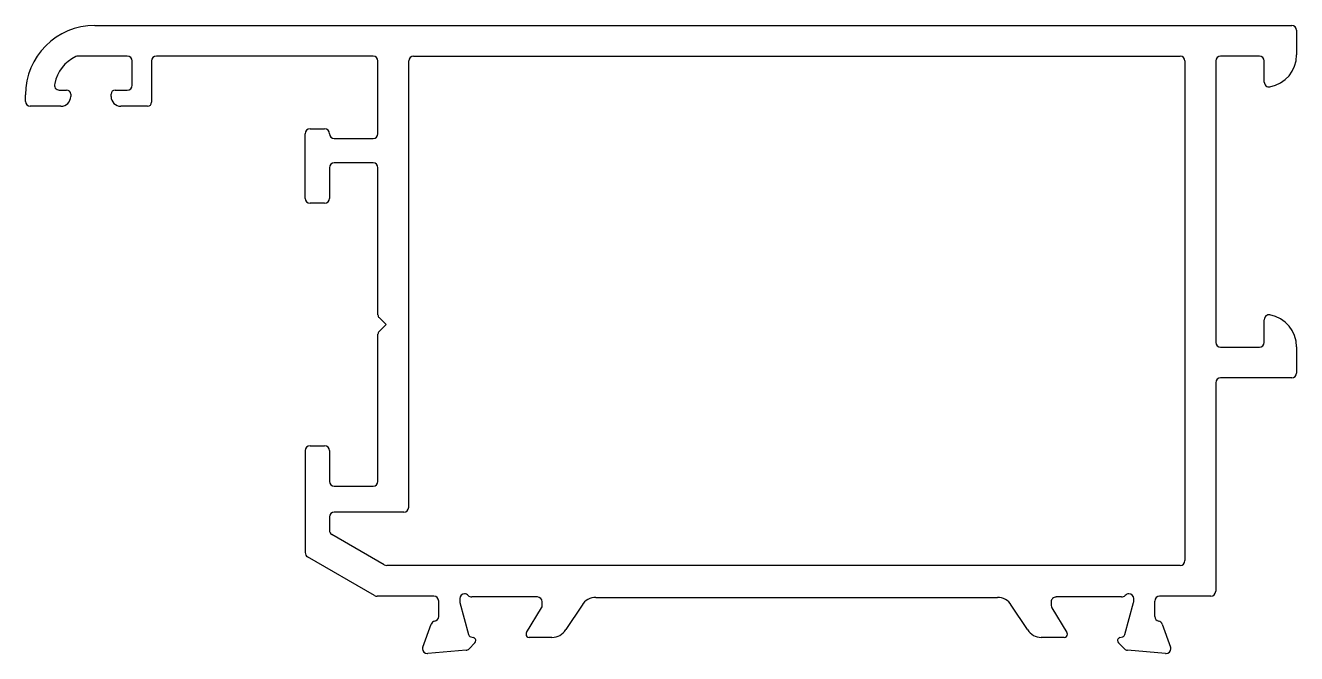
# Model space of a CAD drawing. Extents: x 498.6 to 577.2, y 652.5 to 691.4.
import ezdxf

# ---------------------------------------------------------------- set-up
doc = ezdxf.new("R2010")
doc.units = 0
doc.layers.get('0').update_dxf_attribs({"linetype": 'CONTINUOUS'})

msp = doc.modelspace()

# ---------------------------------------------------------------- linework, layer by layer
at = {"color": 0}
for p, q in [((502.918, 691.398), (576.918, 691.398)), ((577.218, 691.098), (577.218, 689.57)), ((504.918, 689.498), (501.871, 689.498)), ((520.118, 689.498), (506.718, 689.498)), ((522.618, 689.498), (570.018, 689.498)), ((574.918, 689.498), (572.518, 689.498)), ((505.218, 687.698), (505.218, 689.198)), ((506.418, 689.198), (506.418, 686.648)), ((520.418, 684.698), (520.418, 689.198)), ((522.318, 661.598), (522.318, 689.198)), ((570.318, 689.198), (570.318, 658.298)), ((572.218, 689.198), (572.218, 671.796)), ((575.218, 687.896), (575.218, 689.198)), ((498.618, 686.698), (498.618, 687.098)), ((500.712, 687.398), (501.168, 687.398)), ((501.418, 687.148), (501.418, 686.998)), ((503.918, 686.998), (503.918, 687.148)), ((504.168, 687.398), (504.918, 687.398)), ((500.818, 686.398), (498.918, 686.398)), ((506.168, 686.398), (504.518, 686.398)), ((515.918, 684.098), (515.918, 684.698)), ((516.218, 684.998), (517.118, 684.998)), ((515.918, 680.698), (515.918, 684.098)), ((517.718, 684.398), (520.118, 684.398)), ((517.418, 682.598), (517.418, 680.698)), ((520.118, 682.898), (517.718, 682.898)), ((520.418, 673.501), (520.418, 682.598)), ((517.118, 680.398), (516.218, 680.398)), ((520.918, 672.898), (520.492, 673.324)), ((520.492, 672.471), (520.918, 672.898)), ((575.218, 671.796), (575.218, 673.198)), ((520.418, 663.198), (520.418, 672.294)), ((572.518, 671.496), (574.918, 671.496)), ((577.218, 671.524), (577.218, 669.898)), ((572.218, 669.298), (572.218, 656.398)), ((576.918, 669.598), (572.518, 669.598)), ((515.918, 665.098), (515.918, 658.79)), ((516.218, 665.398), (517.118, 665.398)), ((517.418, 665.098), (517.418, 663.198)), ((517.718, 662.898), (520.118, 662.898)), ((522.018, 661.298), (517.718, 661.298)), ((517.418, 660.998), (517.418, 660.168)), ((520.808, 658.038), (517.568, 659.908)), ((520.212, 656.138), (516.068, 658.53)), ((570.018, 657.998), (520.958, 657.998)), ((523.872, 656.098), (520.362, 656.098)), ((524.172, 654.848), (524.172, 655.798)), ((525.472, 655.948), (525.472, 655.787)), ((525.482, 655.71), (526.013, 653.728)), ((530.272, 656.048), (526.219, 656.048)), ((530.572, 655.527), (530.572, 655.748)), ((533.034, 655.544), (532.031, 654.027)), ((533.887, 656.023), (558.725, 656.023)), ((560.581, 654.027), (559.579, 655.544)), ((562.048, 655.748), (562.048, 655.527)), ((566.401, 656.048), (562.348, 656.048)), ((566.607, 653.728), (567.138, 655.71)), ((567.148, 655.787), (567.148, 655.948)), ((568.448, 654.848), (568.448, 655.798)), ((571.918, 656.098), (568.748, 656.098)), ((529.601, 653.852), (530.528, 655.37)), ((562.092, 655.37), (563.019, 653.852)), ((523.189, 652.948), (523.703, 654.361)), ((568.916, 654.361), (569.431, 652.948)), ((526.413, 653.206), (526.049, 652.842)), ((526.154, 653.586), (526.323, 653.541)), ((531.178, 653.548), (529.772, 653.548)), ((562.848, 653.548), (561.435, 653.548)), ((566.57, 652.842), (566.207, 653.206)), ((566.296, 653.541), (566.465, 653.586)), ((525.863, 652.756), (523.498, 652.549)), ((569.122, 652.549), (566.756, 652.756))]:
    msp.add_line(p, q, dxfattribs=at)
for centre, radius, start, end in [((502.918, 687.098), 4.3, 90, 180), ((576.918, 691.098), 0.3, 0, 90), ((502.734, 687.338), 2.35, 115.11369, 168.66901), ((501.871, 689.198), 0.3, 90, 116.5084), ((504.918, 689.198), 0.3, 360, 90), ((506.718, 689.198), 0.3, 90, 180), ((520.118, 689.198), 0.3, 360, 90), ((522.618, 689.198), 0.3, 90, 180), ((570.018, 689.198), 0.3, 0, 90), ((572.518, 689.198), 0.3, 90, 180), ((574.918, 689.198), 0.3, 360, 90), ((575.218, 689.57), 2, 280.16425, 0), ((500.712, 687.698), 0.3, 160.06813, 270), ((575.518, 687.896), 0.3, 180, 280.16425), ((500.818, 686.998), 0.6, 270, 0), ((501.168, 687.148), 0.25, 0, 90), ((504.168, 687.148), 0.25, 90, 180), ((504.518, 686.998), 0.6, 180, 270), ((504.918, 687.698), 0.3, 270, 360), ((498.918, 686.698), 0.3, 180, 270), ((506.168, 686.648), 0.25, 270, 360), ((516.218, 684.698), 0.3, 90, 180), ((517.118, 684.698), 0.3, 0, 90), ((517.718, 684.698), 0.3, 180, 270), ((520.118, 684.698), 0.3, 270, 360), ((517.718, 682.598), 0.3, 90, 180), ((520.118, 682.598), 0.3, 360, 90), ((516.218, 680.698), 0.3, 180, 270), ((517.118, 680.698), 0.3, 270, 0), ((520.668, 673.501), 0.25, 180, 225), ((575.518, 673.198), 0.3, 79.83575, 180), ((575.218, 671.524), 2, 0, 79.83575), ((520.668, 672.294), 0.25, 135, 180), ((572.518, 671.796), 0.3, 180, 270), ((574.918, 671.796), 0.3, 270, 0), ((576.918, 669.898), 0.3, 270, 0), ((572.518, 669.298), 0.3, 90, 180), ((516.218, 665.098), 0.3, 90, 180), ((517.118, 665.098), 0.3, 360, 90), ((517.718, 663.198), 0.3, 180, 270), ((520.118, 663.198), 0.3, 270, 0), ((517.718, 660.998), 0.3, 90, 180), ((522.018, 661.598), 0.3, 270, 0), ((517.718, 660.168), 0.3, 180, 240), ((516.218, 658.79), 0.3, 180, 240), ((520.958, 658.298), 0.3, 240, 270), ((570.018, 658.298), 0.3, 270, 0), ((571.918, 656.398), 0.3, 270, 0), ((520.362, 656.398), 0.3, 240, 270), ((523.872, 655.798), 0.3, 0, 90), ((525.772, 655.948), 0.3, 90, 180), ((525.772, 655.787), 0.3, 180, 195), ((525.772, 655.948), 0.3, 41.81031, 90), ((526.219, 656.348), 0.3, 221.81031, 270), ((530.272, 655.748), 0.3, 360, 90), ((530.272, 655.527), 0.3, 328.60449, 360), ((533.887, 655.023), 1, 90, 148.6), ((558.725, 655.023), 1, 31.4, 90), ((562.347, 655.748), 0.299, 89.9014, 180.0986), ((562.348, 655.527), 0.3, 180, 211.39551), ((566.401, 656.348), 0.3, 270, 318.18969), ((566.848, 655.948), 0.3, 90, 138.18969), ((566.848, 655.948), 0.3, 360, 90), ((566.848, 655.787), 0.3, 345, 360), ((568.748, 655.798), 0.3, 90, 180), ((523.872, 654.848), 0.3, 280.90428, 0), ((568.748, 654.848), 0.3, 180, 259.09572), ((523.985, 654.259), 0.3, 100.90428, 160), ((531.178, 654.548), 1, 270, 328.6), ((561.435, 654.548), 1, 211.4, 270), ((568.634, 654.259), 0.3, 20, 79.09572), ((526.206, 653.779), 0.2, 195, 255), ((526.272, 653.348), 0.2, 15, 75), ((526.272, 653.348), 0.2, 315, 0), ((526.272, 653.348), 0.2, 360, 15), ((529.772, 653.748), 0.2, 148.60449, 180), ((529.772, 653.748), 0.2, 180, 270), ((562.848, 653.748), 0.2, 270, 360), ((562.848, 653.748), 0.2, 0, 31.39551), ((566.348, 653.348), 0.2, 165, 180), ((566.348, 653.348), 0.2, 180, 225), ((566.348, 653.348), 0.2, 105, 165), ((566.413, 653.779), 0.2, 285, 345), ((523.453, 652.851), 0.281, 159.71969, 180.66397), ((523.472, 652.848), 0.3, 180, 270), ((523.472, 652.848), 0.3, 270, 275), ((525.837, 653.055), 0.3, 275, 315), ((566.782, 653.055), 0.3, 225, 265), ((569.148, 652.848), 0.3, 265, 270), ((569.148, 652.848), 0.3, 270, 360), ((569.167, 652.851), 0.281, 359.33603, 20.28031)]:
    msp.add_arc(centre, radius, start, end, dxfattribs=at)

doc.saveas('drawing.dxf')
